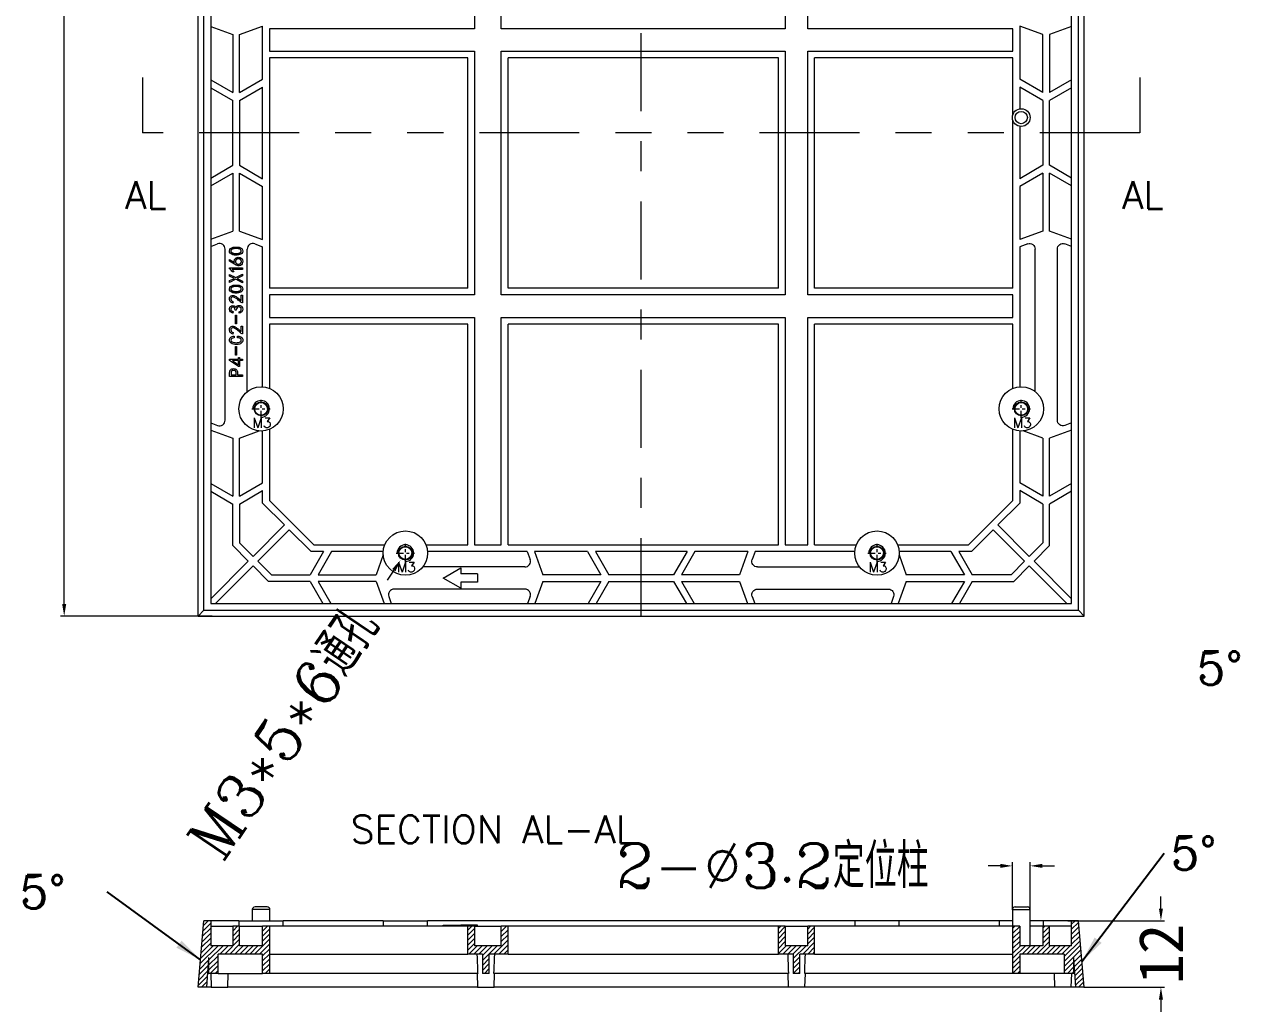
# Model space of a CAD drawing. Extents: x 4116 to 5931, y -3683 to -1260.
# Drawn here: x 4316.7 to 4535.5, y -1665.4 to -1487.4 of the extents above; entities that cross this region are included whole.
import ezdxf

# ---------------------------------------------------------------- set-up
doc = ezdxf.new("R2010")
doc.units = 0
doc.header["$MEASUREMENT"] = 0
doc.linetypes.add('CENTER', pattern=[47.5, 22, -8.5, 8.5, -8.5])
doc.linetypes.add('PHANTOM', pattern=[50.5, 18, -6.5, 6.5, -6.5, 6.5, -6.5])
doc.layers.get('0').update_dxf_attribs({"true_color": 0xffffff})
doc.layers.get('Defpoints').update_dxf_attribs({"true_color": 0xffffff})
doc.layers.add('1', color=7, linetype='Continuous', true_color=0xffffff)
doc.layers.add('61', color=7, linetype='Continuous', true_color=0xffffff)
doc.layers.add('dim', color=7, linetype='Continuous', lineweight=9, true_color=0x33cc00)
doc.layers.add('screw', color=7, linetype='Continuous', lineweight=13, true_color=0xcc9966)
doc.styles.add('chinesef_fs', font='simplex.shx', dxfattribs={"bigfont": 'gbcbig.shx'})
doc.styles.add('ROMANC', font='romanc.shx', dxfattribs={"bigfont": 'gbcbig.shx'})
doc.styles.add('TXT', font='txt.shx', dxfattribs={"bigfont": 'gbcbig.shx'})
doc.dimstyles.new('6', dxfattribs={"dimtxt": 8, "dimasz": 2.2, "dimexe": 0.66, "dimexo": 0.66, "dimgap": 0.66, "dimtad": 0, "dimdsep": 46, "dimtxsty": 'ROMANC', "dimcen": 0, "dimclrd": 256, "dimclrt": 42, "dimazin": 2, "dimtfac": 1, "dimtdec": 4, "dimtofl": 0, "dimtmove": 0, "dimatfit": 3, "dimfxl": 1, "dimtolj": 1, "dimtzin": 0, "dimlwd": 5, "dimlwe": 5, "dimarcsym": 0})
doc.dimstyles.get("Standard").update_dxf_attribs({"dimtxt": 0.18, "dimasz": 0.18, "dimexe": 0.18, "dimexo": 0.0625, "dimgap": 0.09, "dimtad": 0, "dimtih": 1, "dimtoh": 1, "dimdec": 4, "dimzin": 0, "dimdsep": 46, "dimtxsty": 'Standard', "dimcen": 0.09, "dimadec": 0, "dimazin": 0, "dimtfac": 1, "dimtdec": 4, "dimtofl": 0, "dimtmove": 0, "dimatfit": 3, "dimfxl": 1, "dimtolj": 1, "dimtzin": 0, "dimarcsym": 0})

# ---------------------------------------------------------------- blocks, each defined once
blk = doc.blocks.new('screw_m3_l')
at = {"layer": 'screw', "color": 1, "linetype": 'CENTER', "lineweight": 18, "ltscale": 0.06}
for p, q in [((-1.65, 0), (1.65, 0)), ((0, -1.65), (0, 1.65))]:
    blk.add_line(p, q, dxfattribs=at)
at = {"layer": 'screw', "color": 33, "lineweight": 18}
blk.add_circle((0, 0), 1.25, dxfattribs=at)
at = {"layer": 'screw', "color": 92, "lineweight": 18}
blk.add_arc((0, 0), 1.5, 270, 180, dxfattribs=at)
at = {"layer": 'screw', "color": 6, "lineweight": 18, "style": 'TXT'}
blk.add_text('M3', height=1.8, dxfattribs=at).set_placement((-1.53, -3.41))
blk = doc.blocks.new('*D40')
at = {"lineweight": 5}
blk.add_line((4383.26, -1585.8), (4382.03, -1587.63), dxfattribs=at)
blk.add_solid([(4383.56, -1586.01), (4382.96, -1585.6), (4384.49, -1583.98)])
at = {"layer": 'Defpoints', "color": 0}
for p in [(4386.18, -1581.5), (4384.49, -1583.98)]:
    blk.add_point(p, dxfattribs=at)
at = {"color": 42, "lineweight": 18, "insert": (4363.41, -1615.1), "char_height": 8, "attachment_point": 5, "rotation": 55.8727, "style": 'ROMANC'}
blk.add_mtext('\\A1;M3*5*6通孔', dxfattribs=at)
blk = doc.blocks.new('*D41')
at = {"color": 131, "lineweight": 5}
for p, q in [((4349.19, -1274.39), (4323.19, -1274.39)), ((4350.5, -1594.09), (4323.19, -1594.09))]:
    blk.add_line(p, q, dxfattribs=at)
at = {"lineweight": 5}
for p, q in [((4323.85, -1276.59), (4323.85, -1417.58)), ((4323.85, -1591.89), (4323.85, -1450.9))]:
    blk.add_line(p, q, dxfattribs=at)
for points in [[(4324.22, -1276.59), (4323.48, -1276.59), (4323.85, -1274.39)], [(4323.48, -1591.89), (4324.22, -1591.89), (4323.85, -1594.09)]]:
    blk.add_solid(points)
at = {"layer": 'Defpoints', "color": 0}
for p in [(4323.85, -1274.39), (4349.85, -1274.39), (4351.16, -1594.09)]:
    blk.add_point(p, dxfattribs=at)
at = {"color": 42, "lineweight": 18, "insert": (4323.85, -1434.24), "char_height": 8, "attachment_point": 5, "rotation": 90, "style": 'ROMANC'}
blk.add_mtext('\\A1;319.8', dxfattribs=at)
blk = doc.blocks.new('*D43')
at = {"lineweight": 5}
for p, q in [((4492.54, -1639.12), (4490.34, -1639.12)), ((4500.14, -1639.12), (4502.34, -1639.12))]:
    blk.add_line(p, q, dxfattribs=at)
at = {"color": 131, "lineweight": 5}
for p, q in [((4494.74, -1647.04), (4494.74, -1638.46)), ((4497.94, -1647.04), (4497.94, -1638.46))]:
    blk.add_line(p, q, dxfattribs=at)
for points in [[(4492.54, -1639.48), (4492.54, -1638.75), (4494.74, -1639.12)], [(4500.14, -1638.75), (4500.14, -1639.48), (4497.94, -1639.12)]]:
    blk.add_solid(points)
at = {"layer": 'Defpoints', "color": 0}
for p in [(4494.74, -1639.12), (4494.74, -1647.7), (4497.94, -1647.7)]:
    blk.add_point(p, dxfattribs=at)
at = {"color": 42, "lineweight": 18, "insert": (4451.47, -1639.12), "char_height": 8, "attachment_point": 5, "style": 'ROMANC'}
blk.add_mtext('\\A1;2-%%C3.2定位柱', dxfattribs=at)
blk = doc.blocks.new('*D44')
at = {"lineweight": 5}
for p, q in [((4521.51, -1646.81), (4521.51, -1644.61)), ((4521.51, -1663.21), (4521.51, -1665.41))]:
    blk.add_line(p, q, dxfattribs=at)
at = {"color": 131, "lineweight": 5}
for p, q in [((4504.73, -1649.01), (4522.17, -1649.01)), ((4507.6, -1661.01), (4522.17, -1661.01))]:
    blk.add_line(p, q, dxfattribs=at)
for points in [[(4521.14, -1646.81), (4521.87, -1646.81), (4521.51, -1649.01)], [(4521.87, -1663.21), (4521.14, -1663.21), (4521.51, -1661.01)]]:
    blk.add_solid(points)
at = {"layer": 'Defpoints', "color": 0}
for p in [(4504.07, -1649.01), (4506.94, -1661.01), (4521.51, -1661.01)]:
    blk.add_point(p, dxfattribs=at)
at = {"color": 6, "lineweight": 18, "insert": (4521.51, -1655.01), "char_height": 8, "attachment_point": 5, "rotation": 90, "style": 'ROMANC'}
blk.add_mtext('\\A1;{\\fSimSun|b0|i0|c134|p2;12}', dxfattribs=at)

msp = doc.modelspace()

# ---------------------------------------------------------------- hatches: boundary and pattern name
at = {"layer": '61', "linetype": 'Continuous', "lineweight": 13}
h = msp.add_hatch(dxfattribs=at)
h.set_pattern_fill('ANSI31', color=155, scale=0.2, style=0)
h.set_pattern_definition([(45, (0, 0), (-0.44901281, 0.44901281), [])])
h.paths.add_polyline_path([(4457.866, -1653.506), (4457.866, -1650.006), (4457.866, -1650.006), (4459.086, -1650.006), (4459.086, -1650.006), (4459.086, -1655.006), (4459.086, -1655.006), (4456.446, -1655.006), (4456.446, -1655.006), (4456.446, -1658.506), (4456.446, -1658.506), (4455.226, -1658.506), (4455.226, -1658.506), (4455.226, -1655.006), (4455.226, -1655.006), (4452.586, -1655.006), (4452.586, -1655.006), (4452.586, -1650.006), (4452.586, -1650.006), (4453.806, -1650.006), (4453.806, -1650.006), (4453.806, -1653.506), (4453.806, -1653.506)], flags=0)
h.paths.add_polyline_path([(4403.836, -1650.006), (4403.836, -1655.006), (4403.836, -1655.006), (4400.446, -1655.006), (4400.446, -1655.006), (4400.446, -1658.506), (4400.446, -1658.506), (4399.226, -1658.506), (4399.226, -1658.506), (4399.226, -1655.006), (4399.226, -1655.006), (4396.586, -1655.006), (4396.586, -1655.006), (4396.586, -1650.006), (4396.586, -1650.006), (4397.806, -1650.006), (4397.806, -1650.006), (4397.806, -1653.506), (4397.806, -1653.506), (4402.616, -1653.506), (4402.616, -1653.506), (4402.616, -1650.006), (4402.616, -1650.006)], flags=0)
h.paths.add_polyline_path([(4500.226, -1653.506), (4500.226, -1650.006), (4500.226, -1650.006), (4501.446, -1650.006), (4501.446, -1650.006), (4501.446, -1653.506), (4501.446, -1653.506), (4505.416, -1653.506), (4505.416, -1653.506), (4505.416, -1649.006), (4505.416, -1649.006), (4506.636, -1649.006), (4506.636, -1649.006), (4507.686, -1661.006), (4507.686, -1661.006), (4506.186, -1661.006), (4506.186, -1661.006), (4505.811, -1655.648), (4505.811, -1655.648), (4505.811, -1658.506), (4505.811, -1658.506), (4504.086, -1658.506), (4504.086, -1658.506), (4504.086, -1655.006), (4504.086, -1655.006), (4496.056, -1655.006), (4496.056, -1655.006), (4496.056, -1658.506), (4496.056, -1658.506), (4494.836, -1658.506), (4494.836, -1658.506), (4494.836, -1650.006), (4494.836, -1650.006), (4496.056, -1650.006), (4496.056, -1650.006), (4496.056, -1653.506), (4496.056, -1653.506)], flags=0)
h.paths.add_polyline_path([(4359.616, -1658.506), (4359.616, -1655.006), (4359.616, -1655.006), (4351.586, -1655.006), (4351.586, -1655.006), (4351.586, -1658.506), (4351.586, -1658.506), (4349.861, -1658.506), (4349.861, -1658.506), (4349.861, -1655.648), (4349.861, -1655.648), (4349.486, -1661.006), (4349.486, -1661.006), (4347.986, -1661.006), (4347.986, -1661.006), (4349.036, -1649.006), (4349.036, -1649.006), (4350.256, -1649.006), (4350.256, -1649.006), (4350.256, -1653.506), (4350.256, -1653.506), (4354.226, -1653.506), (4354.226, -1653.506), (4354.226, -1650.006), (4354.226, -1650.006), (4355.446, -1650.006), (4355.446, -1650.006), (4355.446, -1653.506), (4355.446, -1653.506), (4359.616, -1653.506), (4359.616, -1653.506), (4359.616, -1650.006), (4359.616, -1650.006), (4360.836, -1650.006), (4360.836, -1650.006), (4360.836, -1658.506), (4360.836, -1658.506)], flags=0)

# ---------------------------------------------------------------- linework, layer by layer
at = {"layer": '1', "color": 32, "linetype": 'Continuous', "lineweight": 13}
for p, q in [((4337.986, -1496.992), (4337.986, -1506.992)), ((4517.686, -1496.992), (4517.686, -1506.992))]:
    msp.add_line(p, q, dxfattribs=at)
at = {"layer": '1', "color": 32, "linetype": 'PHANTOM', "lineweight": 13}
msp.add_line((4517.686, -1506.992), (4337.986, -1506.992), dxfattribs=at)
at = {"layer": '61', "color": 7, "linetype": 'Continuous', "lineweight": 13}
for p, q in [((4347.986, -1594.092), (4347.986, -1274.392)), ((4349.036, -1593.042), (4349.036, -1275.442)), ((4506.636, -1593.042), (4506.636, -1275.442)), ((4507.686, -1594.092), (4507.686, -1274.392)), ((4350.256, -1276.662), (4350.256, -1591.822)), ((4505.416, -1591.822), (4505.416, -1276.662)), ((4397.806, -1442.242), (4397.806, -1488.212)), ((4402.616, -1488.212), (4402.616, -1442.242)), ((4453.806, -1442.242), (4453.806, -1488.212)), ((4457.866, -1488.212), (4457.866, -1442.242)), ((4350.256, -1487.825), (4354.226, -1489.27)), ((4355.446, -1489.27), (4359.616, -1487.752)), ((4359.616, -1497.323), (4359.616, -1487.752)), ((4360.836, -1488.212), (4360.836, -1492.272)), ((4397.806, -1488.212), (4360.836, -1488.212)), ((4453.806, -1488.212), (4402.616, -1488.212)), ((4494.836, -1488.212), (4457.866, -1488.212)), ((4494.836, -1492.272), (4494.836, -1488.212)), ((4496.056, -1487.752), (4496.056, -1497.323)), ((4500.226, -1489.27), (4496.056, -1487.752)), ((4505.416, -1487.825), (4501.446, -1489.27)), ((4354.226, -1489.27), (4354.226, -1499.731)), ((4355.446, -1499.731), (4355.446, -1489.27)), ((4500.226, -1499.731), (4500.226, -1489.27)), ((4501.446, -1489.27), (4501.446, -1499.731)), ((4360.836, -1492.272), (4397.806, -1492.272)), ((4397.806, -1492.272), (4397.806, -1536.212)), ((4402.616, -1492.272), (4453.806, -1492.272)), ((4402.616, -1536.212), (4402.616, -1492.272)), ((4453.806, -1492.272), (4453.806, -1536.212)), ((4457.866, -1536.212), (4457.866, -1492.272)), ((4457.866, -1492.272), (4494.836, -1492.272)), ((4360.836, -1493.492), (4360.836, -1534.992)), ((4396.586, -1493.492), (4360.836, -1493.492)), ((4396.586, -1534.992), (4396.586, -1493.492)), ((4403.836, -1534.992), (4403.836, -1493.492)), ((4452.586, -1493.492), (4403.836, -1493.492)), ((4452.586, -1534.992), (4452.586, -1493.492)), ((4459.086, -1534.992), (4459.086, -1493.492)), ((4494.836, -1493.492), (4459.086, -1493.492)), ((4494.836, -1503.685), (4494.836, -1493.492)), ((4350.256, -1497.439), (4354.226, -1499.731)), ((4350.256, -1498.847), (4354.226, -1501.14)), ((4355.446, -1499.731), (4359.616, -1497.323)), ((4355.446, -1501.14), (4359.616, -1498.732)), ((4359.616, -1515.252), (4359.616, -1498.732)), ((4500.226, -1499.731), (4496.056, -1497.323)), ((4496.056, -1498.732), (4496.056, -1502.666)), ((4500.226, -1501.14), (4496.056, -1498.732)), ((4505.416, -1497.439), (4501.446, -1499.731)), ((4505.416, -1498.847), (4501.446, -1501.14)), ((4354.226, -1512.844), (4354.226, -1501.14)), ((4355.446, -1501.14), (4355.446, -1512.844)), ((4500.226, -1501.14), (4500.226, -1512.844)), ((4501.446, -1512.844), (4501.446, -1501.14)), ((4494.836, -1534.992), (4494.836, -1504.799)), ((4496.056, -1505.817), (4496.056, -1515.252)), ((4350.256, -1515.136), (4354.226, -1512.844)), ((4350.256, -1516.545), (4354.226, -1514.253)), ((4354.226, -1514.253), (4354.226, -1524.714)), ((4355.446, -1512.844), (4359.616, -1515.252)), ((4355.446, -1514.253), (4359.616, -1516.66)), ((4355.446, -1524.714), (4355.446, -1514.253)), ((4500.226, -1512.844), (4496.056, -1515.252)), ((4500.226, -1514.253), (4496.056, -1516.66)), ((4500.226, -1514.253), (4500.226, -1524.714)), ((4505.416, -1515.136), (4501.446, -1512.844)), ((4505.416, -1516.545), (4501.446, -1514.253)), ((4501.446, -1524.714), (4501.446, -1514.253)), ((4359.616, -1526.232), (4359.616, -1516.66)), ((4496.056, -1516.66), (4496.056, -1526.232)), ((4350.256, -1526.159), (4354.226, -1524.714)), ((4355.446, -1524.714), (4359.616, -1526.232)), ((4500.226, -1524.714), (4496.056, -1526.232)), ((4505.416, -1526.159), (4501.446, -1524.714)), ((4350.256, -1527.457), (4351.494, -1527.006)), ((4358.178, -1527.006), (4359.616, -1527.53)), ((4359.616, -1552.752), (4359.616, -1527.53)), ((4497.494, -1527.006), (4496.056, -1527.53)), ((4496.056, -1527.53), (4496.056, -1552.752)), ((4505.416, -1527.457), (4504.178, -1527.006)), ((4352.836, -1558.787), (4352.836, -1527.946)), ((4353.642, -1530.12), (4353.642, -1529.806)), ((4353.642, -1529.806), (4354.543, -1530.379)), ((4356.836, -1553.619), (4356.836, -1527.946)), ((4498.836, -1553.619), (4498.836, -1527.946)), ((4502.836, -1558.787), (4502.836, -1527.946)), ((4354.515, -1530.679), (4353.642, -1530.12)), ((4353.642, -1531.497), (4353.642, -1531.333)), ((4353.642, -1531.333), (4355.989, -1531.333)), ((4355.989, -1531.606), (4354.106, -1531.606)), ((4354.447, -1532.056), (4354.188, -1532.056)), ((4355.989, -1531.333), (4355.989, -1531.606)), ((4353.67, -1532.837), (4353.67, -1532.509)), ((4353.67, -1532.509), (4354.775, -1533.082)), ((4354.515, -1533.232), (4353.67, -1532.837)), ((4353.67, -1533.628), (4354.515, -1533.232)), ((4354.775, -1533.382), (4353.67, -1533.955)), ((4353.67, -1533.955), (4353.67, -1533.628)), ((4354.775, -1533.082), (4356.002, -1532.441)), ((4356.002, -1534.023), (4354.775, -1533.382)), ((4356.002, -1532.768), (4355.047, -1533.232)), ((4355.047, -1533.232), (4356.002, -1533.696)), ((4356.002, -1532.441), (4356.002, -1532.768)), ((4356.002, -1533.696), (4356.002, -1534.023)), ((4355.743, -1537.238), (4355.743, -1536.256)), ((4355.743, -1536.256), (4355.989, -1536.256)), ((4355.989, -1536.256), (4355.989, -1537.633)), ((4396.586, -1534.992), (4360.836, -1534.992)), ((4360.836, -1536.212), (4360.836, -1540.272)), ((4397.806, -1536.212), (4360.836, -1536.212)), ((4453.806, -1536.212), (4402.616, -1536.212)), ((4452.586, -1534.992), (4403.836, -1534.992)), ((4494.836, -1536.212), (4457.866, -1536.212)), ((4494.836, -1534.992), (4459.086, -1534.992)), ((4494.836, -1540.272), (4494.836, -1536.212)), ((4354.283, -1537.429), (4354.242, -1537.688)), ((4355.989, -1537.633), (4355.934, -1537.633)), ((4354.283, -1539.221), (4354.242, -1539.467)), ((4354.856, -1538.935), (4354.679, -1538.935)), ((4354.693, -1541.434), (4354.693, -1539.879)), ((4354.693, -1539.879), (4354.911, -1539.879)), ((4354.911, -1539.879), (4354.911, -1541.434)), ((4355.402, -1539.494), (4355.361, -1539.249)), ((4360.836, -1540.272), (4397.806, -1540.272)), ((4397.806, -1540.272), (4397.806, -1581.242)), ((4402.616, -1540.272), (4453.806, -1540.272)), ((4402.616, -1581.242), (4402.616, -1540.272)), ((4453.806, -1540.272), (4453.806, -1581.242)), ((4457.866, -1540.272), (4494.836, -1540.272)), ((4457.866, -1581.242), (4457.866, -1540.272)), ((4354.283, -1542.993), (4354.242, -1543.252)), ((4354.911, -1541.434), (4354.693, -1541.434)), ((4355.743, -1542.802), (4355.743, -1541.82)), ((4355.743, -1541.82), (4355.989, -1541.82)), ((4355.989, -1541.82), (4355.989, -1543.197)), ((4360.836, -1541.492), (4360.836, -1553.034)), ((4396.586, -1541.492), (4360.836, -1541.492)), ((4396.586, -1581.242), (4396.586, -1541.492)), ((4403.836, -1581.242), (4403.836, -1541.492)), ((4452.586, -1541.492), (4403.836, -1541.492)), ((4452.586, -1581.242), (4452.586, -1541.492)), ((4459.086, -1581.242), (4459.086, -1541.492)), ((4494.836, -1541.492), (4459.086, -1541.492)), ((4494.836, -1553.034), (4494.836, -1541.492)), ((4354.502, -1543.651), (4354.502, -1543.951)), ((4355.075, -1543.951), (4355.075, -1543.637)), ((4355.989, -1543.197), (4355.934, -1543.197)), ((4354.693, -1547.078), (4354.693, -1545.523)), ((4354.693, -1545.523), (4354.911, -1545.523)), ((4354.911, -1547.078), (4354.693, -1547.078)), ((4354.911, -1545.523), (4354.911, -1547.078)), ((4353.642, -1547.995), (4353.642, -1547.79)), ((4353.642, -1547.79), (4355.238, -1547.79)), ((4355.238, -1549.1), (4353.642, -1547.995)), ((4355.238, -1547.79), (4355.238, -1547.463)), ((4355.238, -1547.463), (4355.47, -1547.463)), ((4355.47, -1549.1), (4355.238, -1549.1)), ((4355.47, -1547.463), (4355.47, -1547.79)), ((4355.47, -1547.79), (4355.989, -1547.79)), ((4355.47, -1548.05), (4355.47, -1549.1)), ((4355.989, -1548.05), (4355.47, -1548.05)), ((4355.989, -1547.79), (4355.989, -1548.05)), ((4353.67, -1550.918), (4353.67, -1550.208)), ((4356.002, -1550.918), (4353.67, -1550.918)), ((4355.088, -1550.208), (4355.088, -1550.604)), ((4355.088, -1550.604), (4356.002, -1550.604)), ((4356.002, -1550.604), (4356.002, -1550.918)), ((4350.256, -1559.276), (4351.494, -1559.727)), ((4360.836, -1560.45), (4360.836, -1573.242)), ((4494.836, -1573.242), (4494.836, -1560.45)), ((4505.416, -1559.276), (4504.178, -1559.727)), ((4350.256, -1560.575), (4354.226, -1562.02)), ((4354.226, -1562.02), (4354.226, -1572.481)), ((4355.446, -1562.02), (4358.997, -1560.727)), ((4355.446, -1572.481), (4355.446, -1562.02)), ((4359.616, -1570.073), (4359.616, -1560.732)), ((4496.056, -1560.732), (4496.056, -1570.073)), ((4500.226, -1562.02), (4496.675, -1560.727)), ((4500.226, -1562.02), (4500.226, -1572.481)), ((4505.416, -1560.575), (4501.446, -1562.02)), ((4501.446, -1572.481), (4501.446, -1562.02)), ((4350.256, -1570.189), (4354.226, -1572.481)), ((4355.446, -1572.481), (4359.616, -1570.073)), ((4500.226, -1572.481), (4496.056, -1570.073)), ((4505.416, -1570.189), (4501.446, -1572.481)), ((4350.256, -1571.597), (4354.226, -1573.89)), ((4355.446, -1573.89), (4359.616, -1571.482)), ((4359.616, -1573.747), (4359.616, -1571.482)), ((4368.836, -1581.242), (4360.836, -1573.242)), ((4494.836, -1573.242), (4486.836, -1581.242)), ((4500.226, -1573.89), (4496.056, -1571.482)), ((4496.056, -1571.482), (4496.056, -1573.747)), ((4505.416, -1571.597), (4501.446, -1573.89)), ((4354.226, -1581.396), (4354.226, -1573.89)), ((4355.446, -1573.89), (4355.446, -1580.891)), ((4359.616, -1573.747), (4363.542, -1577.673)), ((4492.13, -1577.673), (4496.056, -1573.747)), ((4500.226, -1573.89), (4500.226, -1580.891)), ((4501.446, -1581.396), (4501.446, -1573.89)), ((4357.885, -1583.33), (4363.542, -1577.673)), ((4497.787, -1583.33), (4492.13, -1577.673)), ((4364.405, -1578.536), (4358.748, -1584.193)), ((4364.405, -1578.536), (4368.331, -1582.462)), ((4487.341, -1582.462), (4491.267, -1578.536)), ((4491.267, -1578.536), (4496.924, -1584.193)), ((4354.226, -1581.396), (4357.022, -1584.193)), ((4357.885, -1583.33), (4355.446, -1580.891)), ((4368.836, -1581.242), (4381.628, -1581.242)), ((4389.044, -1581.242), (4396.586, -1581.242)), ((4397.806, -1581.242), (4402.616, -1581.242)), ((4403.836, -1581.242), (4452.586, -1581.242)), ((4453.806, -1581.242), (4457.866, -1581.242)), ((4459.086, -1581.242), (4466.628, -1581.242)), ((4474.044, -1581.242), (4486.836, -1581.242)), ((4497.787, -1583.33), (4500.226, -1580.891)), ((4501.446, -1581.396), (4498.649, -1584.193)), ((4350.256, -1590.959), (4357.022, -1584.193)), ((4361.187, -1586.632), (4358.748, -1584.193)), ((4370.596, -1582.462), (4368.188, -1586.632)), ((4370.596, -1582.462), (4368.331, -1582.462)), ((4372.004, -1582.462), (4369.597, -1586.632)), ((4381.346, -1582.462), (4372.004, -1582.462)), ((4381.35, -1583.081), (4380.058, -1586.632)), ((4407.298, -1582.462), (4389.326, -1582.462)), ((4407.298, -1582.462), (4407.821, -1583.9)), ((4408.596, -1582.462), (4410.114, -1586.632)), ((4418.167, -1582.462), (4408.596, -1582.462)), ((4418.167, -1582.462), (4420.575, -1586.632)), ((4419.576, -1582.462), (4421.984, -1586.632)), ((4436.096, -1582.462), (4419.576, -1582.462)), ((4436.096, -1582.462), (4433.688, -1586.632)), ((4437.504, -1582.462), (4435.097, -1586.632)), ((4447.076, -1582.462), (4437.504, -1582.462)), ((4447.076, -1582.462), (4445.558, -1586.632)), ((4448.374, -1582.462), (4447.851, -1583.9)), ((4466.346, -1582.462), (4448.374, -1582.462)), ((4474.321, -1583.081), (4475.614, -1586.632)), ((4483.667, -1582.462), (4474.326, -1582.462)), ((4483.667, -1582.462), (4486.075, -1586.632)), ((4485.076, -1582.462), (4487.484, -1586.632)), ((4487.341, -1582.462), (4485.076, -1582.462)), ((4494.485, -1586.632), (4496.924, -1584.193)), ((4505.416, -1590.959), (4498.649, -1584.193)), ((4357.885, -1585.055), (4351.118, -1591.822)), ((4357.885, -1585.055), (4360.681, -1587.852)), ((4361.187, -1586.632), (4368.188, -1586.632)), ((4369.597, -1586.632), (4380.058, -1586.632)), ((4406.882, -1585.242), (4388.458, -1585.242)), ((4392.138, -1587.242), (4395.336, -1585.395)), ((4395.336, -1585.395), (4395.336, -1586.492)), ((4398.336, -1586.492), (4395.336, -1586.492)), ((4398.336, -1586.492), (4398.336, -1587.992)), ((4420.575, -1586.632), (4410.114, -1586.632)), ((4433.688, -1586.632), (4421.984, -1586.632)), ((4445.558, -1586.632), (4435.097, -1586.632)), ((4448.79, -1585.242), (4467.213, -1585.242)), ((4486.075, -1586.632), (4475.614, -1586.632)), ((4494.485, -1586.632), (4487.484, -1586.632)), ((4497.787, -1585.055), (4494.99, -1587.852)), ((4497.787, -1585.055), (4504.553, -1591.822)), ((4368.188, -1587.852), (4360.681, -1587.852)), ((4368.188, -1587.852), (4370.48, -1591.822)), ((4380.058, -1587.852), (4369.597, -1587.852)), ((4369.597, -1587.852), (4371.889, -1591.822)), ((4380.058, -1587.852), (4381.503, -1591.822)), ((4395.336, -1589.088), (4392.138, -1587.242)), ((4398.336, -1587.992), (4395.336, -1587.992)), ((4395.336, -1587.992), (4395.336, -1589.088)), ((4410.114, -1587.852), (4408.669, -1591.822)), ((4410.114, -1587.852), (4420.575, -1587.852)), ((4420.575, -1587.852), (4418.283, -1591.822)), ((4421.984, -1587.852), (4419.692, -1591.822)), ((4421.984, -1587.852), (4433.688, -1587.852)), ((4433.688, -1587.852), (4435.98, -1591.822)), ((4435.097, -1587.852), (4445.558, -1587.852)), ((4435.097, -1587.852), (4437.389, -1591.822)), ((4445.558, -1587.852), (4447.003, -1591.822)), ((4475.614, -1587.852), (4474.169, -1591.822)), ((4475.614, -1587.852), (4486.075, -1587.852)), ((4486.075, -1587.852), (4483.783, -1591.822)), ((4487.484, -1587.852), (4485.192, -1591.822)), ((4487.484, -1587.852), (4494.99, -1587.852)), ((4382.351, -1590.584), (4382.801, -1591.822)), ((4406.882, -1589.242), (4383.29, -1589.242)), ((4407.821, -1590.584), (4407.371, -1591.822)), ((4447.851, -1590.584), (4448.301, -1591.822)), ((4448.79, -1589.242), (4472.382, -1589.242)), ((4473.321, -1590.584), (4472.871, -1591.822)), ((4347.986, -1594.092), (4349.036, -1593.042)), ((4349.036, -1593.042), (4506.636, -1593.042)), ((4350.256, -1591.822), (4505.416, -1591.822)), ((4507.686, -1594.092), (4506.636, -1593.042)), ((4347.986, -1594.092), (4507.686, -1594.092)), ((4357.736, -1647.006), (4357.736, -1649.006)), ((4360.936, -1647.006), (4357.736, -1647.006)), ((4360.436, -1646.506), (4358.236, -1646.506)), ((4360.936, -1649.006), (4360.936, -1647.006)), ((4494.736, -1647.006), (4494.736, -1653.506)), ((4494.736, -1647.006), (4497.936, -1647.006)), ((4495.236, -1646.506), (4497.436, -1646.506)), ((4497.436, -1646.506), (4497.436, -1646.506)), ((4497.936, -1653.506), (4497.936, -1647.006)), ((4347.986, -1661.006), (4349.036, -1649.006)), ((4350.256, -1649.006), (4349.036, -1649.006)), ((4350.256, -1649.006), (4350.256, -1653.506)), ((4355.337, -1649.006), (4350.256, -1649.006)), ((4350.256, -1650.006), (4354.226, -1650.006)), ((4354.226, -1650.006), (4354.226, -1653.506)), ((4355.446, -1650.006), (4354.226, -1650.006)), ((4355.336, -1649.006), (4355.336, -1650.006)), ((4355.336, -1649.006), (4363.336, -1649.006)), ((4355.446, -1653.506), (4355.446, -1650.006)), ((4355.446, -1650.006), (4359.616, -1650.006)), ((4359.616, -1653.506), (4359.616, -1650.006)), ((4360.836, -1650.006), (4359.616, -1650.006)), ((4360.836, -1650.006), (4360.836, -1658.506)), ((4396.586, -1650.006), (4360.836, -1650.006)), ((4363.336, -1650.006), (4363.336, -1649.006)), ((4381.336, -1649.006), (4363.338, -1649.006)), ((4381.336, -1649.006), (4381.336, -1650.006)), ((4381.336, -1649.006), (4389.336, -1649.006)), ((4389.336, -1650.006), (4389.336, -1649.006)), ((4466.335, -1649.006), (4389.337, -1649.006)), ((4392.138, -1650.006), (4392.138, -1649.806)), ((4392.138, -1649.806), (4395.336, -1649.806)), ((4398.336, -1649.806), (4395.336, -1649.806)), ((4395.336, -1650.006), (4395.336, -1649.806)), ((4396.586, -1655.006), (4396.586, -1650.006)), ((4397.806, -1650.006), (4396.586, -1650.006)), ((4397.806, -1650.006), (4397.806, -1653.506)), ((4397.806, -1650.006), (4402.616, -1650.006)), ((4398.336, -1650.006), (4398.336, -1649.806)), ((4403.836, -1650.006), (4402.616, -1650.006)), ((4402.616, -1653.506), (4402.616, -1650.006)), ((4403.836, -1655.006), (4403.836, -1650.006)), ((4452.586, -1650.006), (4403.836, -1650.006)), ((4453.806, -1650.006), (4452.586, -1650.006)), ((4452.586, -1655.006), (4452.586, -1650.006)), ((4453.806, -1650.006), (4453.806, -1653.506)), ((4453.806, -1650.006), (4457.866, -1650.006)), ((4457.866, -1653.506), (4457.866, -1650.006)), ((4459.086, -1650.006), (4457.866, -1650.006)), ((4459.086, -1655.006), (4459.086, -1650.006)), ((4494.735, -1650.006), (4459.086, -1650.006)), ((4466.336, -1649.006), (4466.336, -1650.006)), ((4474.336, -1649.006), (4466.336, -1649.006)), ((4492.334, -1649.006), (4474.335, -1649.006)), ((4474.336, -1650.006), (4474.336, -1649.006)), ((4492.336, -1649.006), (4492.336, -1650.006)), ((4494.736, -1649.006), (4492.336, -1649.006)), ((4496.056, -1650.006), (4494.836, -1650.006)), ((4494.836, -1658.506), (4494.836, -1650.006)), ((4496.056, -1650.006), (4496.056, -1653.506)), ((4500.336, -1649.006), (4497.936, -1649.006)), ((4500.226, -1650.006), (4497.936, -1650.006)), ((4500.226, -1650.006), (4500.226, -1653.506)), ((4501.446, -1650.006), (4500.226, -1650.006)), ((4505.416, -1649.006), (4500.335, -1649.006)), ((4500.336, -1650.006), (4500.336, -1649.006)), ((4501.446, -1653.506), (4501.446, -1650.006)), ((4505.416, -1650.006), (4501.446, -1650.006)), ((4506.636, -1649.006), (4505.416, -1649.006)), ((4505.416, -1653.506), (4505.416, -1649.006)), ((4507.686, -1661.006), (4506.636, -1649.006)), ((4354.226, -1653.506), (4350.256, -1653.506)), ((4359.616, -1653.506), (4355.446, -1653.506)), ((4402.616, -1653.506), (4397.806, -1653.506)), ((4457.866, -1653.506), (4453.806, -1653.506)), ((4494.836, -1653.506), (4494.736, -1653.506)), ((4500.226, -1653.506), (4496.056, -1653.506)), ((4505.416, -1653.506), (4501.446, -1653.506)), ((4349.861, -1655.648), (4349.486, -1661.006)), ((4349.861, -1655.648), (4349.861, -1658.506)), ((4351.586, -1658.506), (4351.586, -1655.006)), ((4359.616, -1655.006), (4351.586, -1655.006)), ((4359.616, -1658.506), (4359.616, -1655.006)), ((4360.836, -1655.006), (4396.586, -1655.006)), ((4399.226, -1655.006), (4396.586, -1655.006)), ((4399.226, -1655.006), (4399.226, -1658.506)), ((4403.836, -1655.006), (4400.446, -1655.006)), ((4400.446, -1658.506), (4400.446, -1655.006)), ((4403.836, -1655.006), (4452.586, -1655.006)), ((4455.226, -1655.006), (4452.586, -1655.006)), ((4455.226, -1655.006), (4455.226, -1658.506)), ((4459.086, -1655.006), (4456.446, -1655.006)), ((4456.446, -1658.506), (4456.446, -1655.006)), ((4459.086, -1655.006), (4494.836, -1655.006)), ((4496.056, -1655.006), (4496.056, -1658.506)), ((4504.086, -1655.006), (4496.056, -1655.006)), ((4504.086, -1655.006), (4504.086, -1658.506)), ((4505.811, -1658.506), (4505.811, -1655.648)), ((4506.186, -1661.006), (4505.811, -1655.648)), ((4349.661, -1658.506), (4349.861, -1658.506)), ((4351.586, -1658.506), (4349.861, -1658.506)), ((4350.249, -1658.506), (4350.336, -1661.006)), ((4351.586, -1658.506), (4359.616, -1658.506)), ((4353.336, -1661.006), (4353.423, -1658.506)), ((4360.836, -1658.506), (4359.616, -1658.506)), ((4398.37, -1658.506), (4360.836, -1658.506)), ((4398.249, -1658.506), (4398.336, -1661.006)), ((4400.446, -1658.506), (4399.226, -1658.506)), ((4454.37, -1658.506), (4401.301, -1658.506)), ((4401.336, -1661.006), (4401.423, -1658.506)), ((4454.249, -1658.506), (4454.336, -1661.006)), ((4456.446, -1658.506), (4455.226, -1658.506)), ((4494.836, -1658.506), (4457.301, -1658.506)), ((4457.336, -1661.006), (4457.423, -1658.506)), ((4496.056, -1658.506), (4494.836, -1658.506)), ((4504.086, -1658.506), (4496.056, -1658.506)), ((4502.249, -1658.506), (4502.336, -1661.006)), ((4505.811, -1658.506), (4504.086, -1658.506)), ((4505.336, -1661.006), (4505.423, -1658.506)), ((4506.011, -1658.506), (4505.811, -1658.506)), ((4349.486, -1661.006), (4347.986, -1661.006)), ((4350.338, -1661.006), (4349.486, -1661.006)), ((4350.336, -1661.006), (4353.336, -1661.006)), ((4398.337, -1661.006), (4353.337, -1661.006)), ((4398.336, -1661.006), (4401.336, -1661.006)), ((4454.335, -1661.006), (4401.336, -1661.006)), ((4457.336, -1661.006), (4454.336, -1661.006)), ((4502.334, -1661.006), (4457.335, -1661.006)), ((4505.336, -1661.006), (4502.336, -1661.006)), ((4506.186, -1661.006), (4505.334, -1661.006)), ((4507.686, -1661.006), (4506.186, -1661.006))]:
    msp.add_line(p, q, dxfattribs=at)
at = {"layer": '61', "color": 1, "linetype": 'CENTER', "lineweight": 18, "ltscale": 0.6388}
msp.add_line((4427.836, -1594.092), (4427.836, -1274.392), dxfattribs=at)
at = {"layer": '61', "color": 4, "linetype": 'Continuous', "lineweight": 13}
for radius in [1.6, 1.1]:
    msp.add_circle((4496.336, -1504.242), radius, dxfattribs=at)
at = {"layer": '61', "color": 7, "linetype": 'Continuous', "lineweight": 13}
for centre in [(4359.336, -1556.742), (4496.336, -1556.742), (4385.336, -1582.742), (4470.336, -1582.742)]:
    msp.add_circle(centre, 4, dxfattribs=at)
at = {"layer": '61', "color": 2, "linetype": 'Continuous', "lineweight": 13}
for centre in [(4359.336, -1556.742), (4496.336, -1556.742), (4385.336, -1582.742), (4470.336, -1582.742)]:
    msp.add_circle(centre, 1.15, dxfattribs=at)
at = {"layer": '61', "color": 7, "linetype": 'Continuous', "lineweight": 13}
for centre, radius, start, end in [((4351.836, -1527.946), 1, 0, 110), ((4357.836, -1527.946), 1, 70, 180), ((4351.836, -1558.787), 1, 250, 0), ((4406.882, -1584.242), 1, 270, 20), ((4383.29, -1590.242), 1, 90, 200), ((4406.882, -1590.242), 1, 340, 90), ((4358.236, -1647.006), 0.5, 90, 180), ((4360.436, -1647.006), 0.5, 0, 90), ((4495.236, -1647.006), 0.5, 90, 180), ((4497.436, -1647.006), 0.5, 0, 90)]:
    msp.add_arc(centre, radius, start, end, dxfattribs=at)
at = {"layer": '61', "color": 7, "linetype": 'Continuous', "lineweight": 13, "extrusion": (0, 0, -1)}
for centre, start, end in [((-4497.836, -1527.946), 70, 180), ((-4503.836, -1527.946), 0, 110), ((-4503.836, -1558.787), 250, 0), ((-4448.79, -1584.242), 270, 20), ((-4448.79, -1590.242), 340, 90), ((-4472.382, -1590.242), 90, 200)]:
    msp.add_arc(centre, 1, start, end, dxfattribs=at)
at = {"layer": '61', "color": 7, "linetype": 'Continuous', "lineweight": 13}
for points, degree in [([(4353.826, -1527.846), (4353.958, -1527.727), (4354.124, -1527.65), (4354.324, -1527.614)], 3), ([(4354.324, -1527.614), (4354.524, -1527.577), (4354.754, -1527.566), (4355.013, -1527.58)], 3), ([(4355.013, -1527.58), (4355.272, -1527.593), (4355.484, -1527.639), (4355.648, -1527.716)], 3), ([(4353.629, -1528.262), (4353.629, -1528.103), (4353.695, -1527.964), (4353.826, -1527.846)], 3), ([(4353.765, -1528.664), (4353.674, -1528.555), (4353.629, -1528.421), (4353.629, -1528.262)], 3), ([(4354.113, -1528.917), (4353.972, -1528.857), (4353.856, -1528.773), (4353.765, -1528.664)], 3), ([(4354.065, -1527.989), (4353.888, -1528.091), (4353.881, -1528.262)], 2), ([(4353.881, -1528.262), (4353.874, -1528.432), (4354.051, -1528.562)], 2), ([(4354.051, -1528.562), (4354.229, -1528.691), (4354.604, -1528.732)], 2), ([(4354.461, -1527.866), (4354.242, -1527.887), (4354.065, -1527.989)], 2), ([(4354.686, -1529.019), (4354.445, -1529.01), (4354.254, -1528.976), (4354.113, -1528.917)], 3), ([(4354.945, -1527.846), (4354.679, -1527.846), (4354.461, -1527.866)], 2), ([(4354.543, -1530.379), (4354.479, -1530.134), (4354.488, -1529.938), (4354.57, -1529.793)], 3), ([(4354.57, -1529.793), (4354.652, -1529.647), (4354.745, -1529.55), (4354.85, -1529.499)], 3), ([(4354.604, -1528.732), (4354.979, -1528.773), (4355.272, -1528.705)], 2), ([(4355.259, -1528.992), (4355.118, -1529.019), (4354.927, -1529.028), (4354.686, -1529.019)], 3), ([(4355.211, -1529.711), (4354.925, -1529.711), (4354.815, -1529.881)], 2), ([(4354.85, -1529.499), (4354.954, -1529.449), (4355.068, -1529.422), (4355.191, -1529.418)], 3), ([(4355.436, -1527.921), (4355.211, -1527.846), (4354.945, -1527.846)], 2), ([(4355.191, -1529.418), (4355.313, -1529.413), (4355.434, -1529.431), (4355.552, -1529.472)], 3), ([(4355.648, -1529.847), (4355.498, -1529.711), (4355.211, -1529.711)], 2), ([(4355.661, -1528.855), (4355.534, -1528.919), (4355.4, -1528.964), (4355.259, -1528.992)], 3), ([(4355.272, -1528.705), (4355.566, -1528.637), (4355.688, -1528.48)], 2), ([(4355.736, -1528.159), (4355.661, -1527.996), (4355.436, -1527.921)], 2), ([(4355.552, -1529.472), (4355.67, -1529.513), (4355.777, -1529.586), (4355.873, -1529.69)], 3), ([(4355.648, -1527.716), (4355.811, -1527.793), (4355.925, -1527.909), (4355.989, -1528.064)], 3), ([(4355.784, -1530.188), (4355.798, -1529.984), (4355.648, -1529.847)], 2), ([(4355.968, -1528.528), (4355.891, -1528.682), (4355.789, -1528.792), (4355.661, -1528.855)], 3), ([(4355.688, -1528.48), (4355.811, -1528.323), (4355.736, -1528.159)], 2), ([(4355.873, -1529.69), (4355.968, -1529.795), (4356.02, -1529.941), (4356.03, -1530.127)], 3), ([(4355.989, -1528.064), (4356.052, -1528.219), (4356.045, -1528.373), (4355.968, -1528.528)], 3), ([(4354.188, -1532.056), (4354.033, -1531.829), (4353.851, -1531.642), (4353.642, -1531.497)], 3), ([(4354.106, -1531.606), (4354.224, -1531.724), (4354.338, -1531.874), (4354.447, -1532.056)], 3), ([(4354.856, -1530.864), (4354.765, -1530.823), (4354.652, -1530.761), (4354.515, -1530.679)], 3), ([(4354.815, -1529.881), (4354.706, -1530.052), (4354.734, -1530.263)], 2), ([(4354.734, -1530.263), (4354.761, -1530.475), (4354.938, -1530.57)], 2), ([(4355.191, -1530.939), (4355.059, -1530.93), (4354.947, -1530.905), (4354.856, -1530.864)], 3), ([(4354.938, -1530.57), (4355.116, -1530.666), (4355.313, -1530.652)], 2), ([(4355.6, -1530.877), (4355.459, -1530.927), (4355.322, -1530.948), (4355.191, -1530.939)], 3), ([(4355.313, -1530.652), (4355.511, -1530.639), (4355.641, -1530.516)], 2), ([(4355.927, -1530.604), (4355.85, -1530.736), (4355.741, -1530.827), (4355.6, -1530.877)], 3), ([(4355.641, -1530.516), (4355.77, -1530.393), (4355.784, -1530.188)], 2), ([(4356.03, -1530.127), (4356.039, -1530.313), (4356.005, -1530.473), (4355.927, -1530.604)], 3), ([(4353.629, -1535.104), (4353.629, -1534.945), (4353.695, -1534.806), (4353.826, -1534.688)], 3), ([(4353.765, -1535.507), (4353.674, -1535.398), (4353.629, -1535.263), (4353.629, -1535.104)], 3), ([(4353.731, -1536.535), (4353.781, -1536.458), (4353.856, -1536.394), (4353.956, -1536.344)], 3), ([(4354.113, -1535.759), (4353.972, -1535.7), (4353.856, -1535.616), (4353.765, -1535.507)], 3), ([(4353.826, -1534.688), (4353.958, -1534.57), (4354.124, -1534.493), (4354.324, -1534.456)], 3), ([(4354.065, -1534.831), (4353.888, -1534.934), (4353.881, -1535.104)], 2), ([(4353.881, -1535.104), (4353.874, -1535.275), (4354.051, -1535.404)], 2), ([(4353.956, -1536.344), (4354.056, -1536.294), (4354.177, -1536.276), (4354.318, -1536.29)], 3), ([(4354.051, -1535.404), (4354.229, -1535.534), (4354.604, -1535.575)], 2), ([(4354.461, -1534.709), (4354.242, -1534.729), (4354.065, -1534.831)], 2), ([(4354.686, -1535.861), (4354.445, -1535.852), (4354.254, -1535.818), (4354.113, -1535.759)], 3), ([(4354.318, -1536.29), (4354.458, -1536.303), (4354.627, -1536.374), (4354.822, -1536.501)], 3), ([(4354.324, -1534.456), (4354.524, -1534.42), (4354.754, -1534.409), (4355.013, -1534.422)], 3), ([(4354.945, -1534.688), (4354.679, -1534.688), (4354.461, -1534.709)], 2), ([(4354.604, -1535.575), (4354.979, -1535.616), (4355.272, -1535.548)], 2), ([(4355.259, -1535.834), (4355.118, -1535.861), (4354.927, -1535.871), (4354.686, -1535.861)], 3), ([(4355.436, -1534.763), (4355.211, -1534.688), (4354.945, -1534.688)], 2), ([(4355.013, -1534.422), (4355.272, -1534.436), (4355.484, -1534.481), (4355.648, -1534.559)], 3), ([(4355.661, -1535.698), (4355.534, -1535.761), (4355.4, -1535.807), (4355.259, -1535.834)], 3), ([(4355.272, -1535.548), (4355.566, -1535.479), (4355.688, -1535.323)], 2), ([(4355.736, -1535.002), (4355.661, -1534.838), (4355.436, -1534.763)], 2), ([(4355.648, -1534.559), (4355.811, -1534.636), (4355.925, -1534.752), (4355.989, -1534.907)], 3), ([(4355.968, -1535.37), (4355.891, -1535.525), (4355.789, -1535.634), (4355.661, -1535.698)], 3), ([(4355.688, -1535.323), (4355.811, -1535.166), (4355.736, -1535.002)], 2), ([(4355.989, -1534.907), (4356.052, -1535.061), (4356.045, -1535.216), (4355.968, -1535.37)], 3), ([(4353.629, -1537.006), (4353.62, -1536.915), (4353.622, -1536.833), (4353.635, -1536.76)], 3), ([(4353.642, -1538.853), (4353.624, -1538.689), (4353.645, -1538.546), (4353.704, -1538.423)], 3), ([(4353.785, -1537.408), (4353.69, -1537.295), (4353.638, -1537.161), (4353.629, -1537.006)], 3), ([(4353.635, -1536.76), (4353.649, -1536.688), (4353.681, -1536.613), (4353.731, -1536.535)], 3), ([(4353.704, -1538.423), (4353.763, -1538.301), (4353.854, -1538.214), (4353.976, -1538.164)], 3), ([(4354.242, -1537.688), (4354.033, -1537.615), (4353.881, -1537.522), (4353.785, -1537.408)], 3), ([(4353.922, -1538.58), (4353.863, -1538.689), (4353.856, -1538.805), (4353.901, -1538.928)], 3), ([(4353.963, -1536.706), (4353.904, -1536.779), (4353.879, -1536.863), (4353.888, -1536.958)], 3), ([(4353.888, -1536.958), (4353.897, -1537.054), (4353.933, -1537.145), (4353.997, -1537.231)], 3), ([(4354.208, -1538.403), (4354.077, -1538.412), (4353.981, -1538.471), (4353.922, -1538.58)], 3), ([(4354.188, -1536.576), (4354.097, -1536.59), (4354.022, -1536.633), (4353.963, -1536.706)], 3), ([(4353.976, -1538.164), (4354.099, -1538.114), (4354.233, -1538.107), (4354.379, -1538.144)], 3), ([(4353.997, -1537.231), (4354.061, -1537.317), (4354.156, -1537.383), (4354.283, -1537.429)], 3), ([(4354.515, -1536.638), (4354.388, -1536.583), (4354.279, -1536.563), (4354.188, -1536.576)], 3), ([(4354.529, -1538.519), (4354.447, -1538.432), (4354.34, -1538.394), (4354.208, -1538.403)], 3), ([(4354.379, -1538.144), (4354.524, -1538.18), (4354.652, -1538.285), (4354.761, -1538.457)], 3), ([(4355.054, -1536.992), (4354.822, -1536.81), (4354.643, -1536.692), (4354.515, -1536.638)], 3), ([(4354.679, -1538.935), (4354.661, -1538.744), (4354.611, -1538.605), (4354.529, -1538.519)], 3), ([(4354.761, -1538.457), (4354.815, -1538.33), (4354.897, -1538.232), (4355.006, -1538.164)], 3), ([(4354.822, -1536.501), (4355.018, -1536.629), (4355.325, -1536.874), (4355.743, -1537.238)], 3), ([(4355, -1538.519), (4354.931, -1538.605), (4354.884, -1538.744), (4354.856, -1538.935)], 3), ([(4355.286, -1538.376), (4355.163, -1538.385), (4355.068, -1538.432), (4355, -1538.519)], 3), ([(4355.006, -1538.164), (4355.116, -1538.096), (4355.259, -1538.073), (4355.436, -1538.096)], 3), ([(4355.566, -1537.442), (4355.457, -1537.324), (4355.286, -1537.174), (4355.054, -1536.992)], 3), ([(4355.613, -1538.471), (4355.518, -1538.398), (4355.409, -1538.366), (4355.286, -1538.376)], 3), ([(4355.436, -1538.096), (4355.613, -1538.119), (4355.757, -1538.198), (4355.866, -1538.335)], 3), ([(4355.934, -1537.633), (4355.798, -1537.624), (4355.675, -1537.561), (4355.566, -1537.442)], 3), ([(4355.764, -1538.764), (4355.759, -1538.642), (4355.709, -1538.544), (4355.613, -1538.471)], 3), ([(4355.866, -1538.335), (4355.975, -1538.471), (4356.027, -1538.626), (4356.023, -1538.798)], 3), ([(4353.833, -1539.242), (4353.724, -1539.146), (4353.66, -1539.017), (4353.642, -1538.853)], 3), ([(4354.242, -1539.467), (4354.079, -1539.412), (4353.942, -1539.337), (4353.833, -1539.242)], 3), ([(4353.901, -1538.928), (4353.947, -1539.051), (4354.074, -1539.149), (4354.283, -1539.221)], 3), ([(4355.361, -1539.249), (4355.479, -1539.212), (4355.577, -1539.153), (4355.654, -1539.071)], 3), ([(4355.859, -1539.249), (4355.754, -1539.376), (4355.602, -1539.458), (4355.402, -1539.494)], 3), ([(4355.654, -1539.071), (4355.732, -1538.989), (4355.768, -1538.887), (4355.764, -1538.764)], 3), ([(4356.023, -1538.798), (4356.018, -1538.971), (4355.964, -1539.121), (4355.859, -1539.249)], 3), ([(4353.629, -1542.57), (4353.62, -1542.479), (4353.622, -1542.397), (4353.635, -1542.324)], 3), ([(4353.785, -1542.972), (4353.69, -1542.859), (4353.638, -1542.724), (4353.629, -1542.57)], 3), ([(4353.635, -1542.324), (4353.649, -1542.252), (4353.681, -1542.177), (4353.731, -1542.099)], 3), ([(4353.731, -1542.099), (4353.781, -1542.022), (4353.856, -1541.958), (4353.956, -1541.908)], 3), ([(4354.242, -1543.252), (4354.033, -1543.179), (4353.881, -1543.086), (4353.785, -1542.972)], 3), ([(4353.963, -1542.27), (4353.904, -1542.342), (4353.879, -1542.427), (4353.888, -1542.522)], 3), ([(4353.888, -1542.522), (4353.897, -1542.618), (4353.933, -1542.709), (4353.997, -1542.795)], 3), ([(4353.956, -1541.908), (4354.056, -1541.858), (4354.177, -1541.84), (4354.318, -1541.854)], 3), ([(4354.188, -1542.14), (4354.097, -1542.154), (4354.022, -1542.197), (4353.963, -1542.27)], 3), ([(4353.997, -1542.795), (4354.061, -1542.881), (4354.156, -1542.947), (4354.283, -1542.993)], 3), ([(4354.515, -1542.202), (4354.388, -1542.147), (4354.279, -1542.127), (4354.188, -1542.14)], 3), ([(4354.318, -1541.854), (4354.458, -1541.867), (4354.627, -1541.938), (4354.822, -1542.065)], 3), ([(4355.054, -1542.556), (4354.822, -1542.374), (4354.643, -1542.256), (4354.515, -1542.202)], 3), ([(4354.822, -1542.065), (4355.018, -1542.192), (4355.325, -1542.438), (4355.743, -1542.802)], 3), ([(4355.566, -1543.006), (4355.457, -1542.888), (4355.286, -1542.738), (4355.054, -1542.556)], 3), ([(4355.934, -1543.197), (4355.798, -1543.188), (4355.675, -1543.125), (4355.566, -1543.006)], 3), ([(4353.642, -1544.333), (4353.642, -1544.133), (4353.717, -1543.967), (4353.867, -1543.835)], 3), ([(4353.956, -1544.913), (4353.747, -1544.763), (4353.642, -1544.569), (4353.642, -1544.333)], 3), ([(4353.867, -1543.835), (4354.017, -1543.703), (4354.229, -1543.642), (4354.502, -1543.651)], 3), ([(4354.051, -1544.046), (4353.951, -1544.11), (4353.901, -1544.205), (4353.901, -1544.333)], 3), ([(4353.901, -1544.333), (4353.901, -1544.478), (4353.976, -1544.594), (4354.127, -1544.681)], 3), ([(4354.911, -1545.138), (4354.483, -1545.138), (4354.165, -1545.063), (4353.956, -1544.913)], 3), ([(4354.502, -1543.951), (4354.302, -1543.951), (4354.152, -1543.983), (4354.051, -1544.046)], 3), ([(4354.127, -1544.681), (4354.277, -1544.767), (4354.529, -1544.81), (4354.884, -1544.81)], 3), ([(4354.884, -1544.81), (4355.211, -1544.81), (4355.441, -1544.767), (4355.573, -1544.681)], 3), ([(4355.764, -1544.906), (4355.586, -1545.06), (4355.302, -1545.138), (4354.911, -1545.138)], 3), ([(4355.075, -1543.637), (4355.42, -1543.646), (4355.666, -1543.719), (4355.811, -1543.855)], 3), ([(4355.627, -1544.074), (4355.532, -1543.992), (4355.347, -1543.951), (4355.075, -1543.951)], 3), ([(4355.573, -1544.681), (4355.704, -1544.594), (4355.77, -1544.483), (4355.77, -1544.346)], 3), ([(4355.77, -1544.346), (4355.77, -1544.246), (4355.723, -1544.155), (4355.627, -1544.074)], 3), ([(4356.03, -1544.346), (4356.03, -1544.565), (4355.941, -1544.751), (4355.764, -1544.906)], 3), ([(4355.811, -1543.855), (4355.957, -1543.992), (4356.03, -1544.155), (4356.03, -1544.346)], 3), ([(4353.861, -1549.676), (4353.988, -1549.549), (4354.161, -1549.485), (4354.379, -1549.485)], 3), ([(4355.238, -1548.05), (4354.161, -1548.05)], 1), ([(4354.161, -1548.05), (4355.238, -1548.814)], 1), ([(4354.379, -1549.485), (4354.597, -1549.485), (4354.77, -1549.549), (4354.897, -1549.676)], 3), ([(4355.238, -1548.814), (4355.238, -1548.05)], 1), ([(4353.67, -1550.208), (4353.67, -1549.981), (4353.733, -1549.803), (4353.861, -1549.676)], 3), ([(4354.024, -1549.922), (4353.929, -1550.044), (4353.929, -1550.29)], 2), ([(4353.929, -1550.29), (4353.929, -1550.604)], 1), ([(4353.929, -1550.604), (4354.829, -1550.604)], 1), ([(4354.379, -1549.799), (4354.12, -1549.799), (4354.024, -1549.922)], 2), ([(4354.734, -1549.922), (4354.638, -1549.799), (4354.379, -1549.799)], 2), ([(4354.829, -1550.29), (4354.829, -1550.044), (4354.734, -1549.922)], 2), ([(4354.829, -1550.604), (4354.829, -1550.29)], 1), ([(4354.897, -1549.676), (4355.025, -1549.803), (4355.088, -1549.981), (4355.088, -1550.208)], 3), ([(4398.239, -1655.006), (4398.277, -1656.031), (4398.316, -1657.056), (4398.36, -1658.223), (4398.365, -1658.364), (4398.37, -1658.506)], 3), ([(4401.301, -1658.506), (4401.307, -1658.364), (4401.312, -1658.223), (4401.356, -1657.056), (4401.395, -1656.031), (4401.433, -1655.006)], 3), ([(4454.239, -1655.006), (4454.277, -1656.031), (4454.316, -1657.056), (4454.36, -1658.223), (4454.365, -1658.364), (4454.37, -1658.506)], 3), ([(4457.301, -1658.506), (4457.307, -1658.364), (4457.312, -1658.223), (4457.356, -1657.056), (4457.395, -1656.031), (4457.433, -1655.006)], 3)]:
    msp.add_open_spline(points, degree=degree, dxfattribs=at)

# ---------------------------------------------------------------- block references
at = {"layer": 'screw', "lineweight": 18}
for p in [(4359.336, -1556.742), (4496.336, -1556.742), (4385.336, -1582.742), (4470.336, -1582.742)]:
    msp.add_blockref('screw_m3_l', p, dxfattribs=at)

# ---------------------------------------------------------------- texts
at = {"layer": '1', "color": 5, "linetype": 'Continuous', "lineweight": 13, "char_height": 5, "style": 'chinesef_fs'}
for s, insert, attachment_point in [('AL', (4334.806, -1520.712), 7), ('AL', (4514.506, -1520.712), 7), ('SECTION AL-AL', (4401.191, -1635.026), 8)]:
    msp.add_mtext(s, dxfattribs=dict(at, insert=insert, attachment_point=attachment_point))
at = {"layer": 'dim', "color": 42, "lineweight": 18, "char_height": 6, "style": 'ROMANC'}
for insert, attachment_point in [((4536.243, -1603.486), 6), ((4523.299, -1636.818), 4), ((4324.113, -1643.81), 6)]:
    msp.add_mtext('5°', dxfattribs=dict(at, insert=insert, attachment_point=attachment_point))

# ---------------------------------------------------------------- dimensions: what is measured, and where the dimension line sits
at = {"lineweight": 18}
for base, p1, p2, text, override, picture, middle in [((4323.849, -1274.392), (4351.161, -1594.092), (4349.852, -1274.392), '319.8', {"dimscale": 1, "dimtxt": 8, "dimasz": 2.2, "dimexe": 0.66, "dimexo": 0.66, "dimgap": 0.66, "dimtad": 0, "dimjust": 0, "dimtih": 0, "dimtoh": 0, "dimdec": 2, "dimlfac": 1, "dimpost": '', "dimtxsty": 'ROMANC', "dimdle": 0, "dimse1": 0, "dimse2": 0, "dimsd1": 0, "dimsd2": 0, "dimclrd": 256, "dimclre": 131, "dimclrt": 42, "dimadec": 2, "dimfxlon": 0}, '*D41', (4323.849, -1434.242)), ((4521.505, -1661.006), (4504.073, -1649.006), (4506.936, -1661.006), '{\\fSimSun|b0|i0|c134|p2;<>}', {"dimscale": 1, "dimtxt": 8, "dimasz": 2.2, "dimexe": 0.66, "dimexo": 0.66, "dimgap": 0.66, "dimtad": 0, "dimjust": 0, "dimtih": 0, "dimtoh": 0, "dimdec": 2, "dimlfac": 1, "dimpost": '', "dimtxsty": 'ROMANC', "dimdle": 0, "dimse1": 0, "dimse2": 0, "dimsd1": 0, "dimsd2": 0, "dimclrd": 256, "dimclre": 131, "dimclrt": 6, "dimadec": 2, "dimfxlon": 0}, '*D44', (4521.505, -1655.006))]:
    dim = msp.add_linear_dim(base=base, p1=p1, p2=p2, angle=90, text=text, dimstyle='6', override=override, dxfattribs=at)
    dim.commit()
    dim.dimension.update_dxf_attribs({"geometry": picture, "text_midpoint": middle})
dim = msp.add_diameter_dim_2p(p1=(4386.177, -1581.5), p2=(4384.494, -1583.983), text='M3*5*6通孔', dimstyle='6', override={"dimscale": 1, "dimtxt": 8, "dimasz": 2.2, "dimexe": 0.66, "dimexo": 0.66, "dimgap": 0.66, "dimtad": 0, "dimjust": 0, "dimtih": 0, "dimtoh": 0, "dimdec": 2, "dimlfac": 1, "dimpost": '', "dimtxsty": 'ROMANC', "dimdle": 0, "dimse1": 0, "dimse2": 0, "dimsd1": 0, "dimsd2": 0, "dimclrd": 256, "dimclre": 131, "dimclrt": 42, "dimadec": 2, "dimfxlon": 0}, dxfattribs=at)
dim.commit()
dim.dimension.update_dxf_attribs({"geometry": '*D40', "text_midpoint": (4363.405, -1615.1)})
dim = msp.add_linear_dim(base=(4494.736, -1639.117), p1=(4497.936, -1647.701), p2=(4494.736, -1647.701), text='2-%%C<>定位柱', dimstyle='6', override={"dimscale": 1, "dimtxt": 8, "dimasz": 2.2, "dimexe": 0.66, "dimexo": 0.66, "dimgap": 0.66, "dimtad": 0, "dimjust": 0, "dimtih": 0, "dimtoh": 0, "dimdec": 2, "dimlfac": 1, "dimpost": '', "dimtxsty": 'ROMANC', "dimdle": 0, "dimse1": 0, "dimse2": 0, "dimsd1": 0, "dimsd2": 0, "dimclrd": 256, "dimclre": 131, "dimclrt": 42, "dimadec": 2, "dimfxlon": 0}, dxfattribs=at)
dim.commit()
dim.dimension.update_dxf_attribs({"geometry": '*D43', "text_midpoint": (4451.475, -1639.117)})

# ---------------------------------------------------------------- leaders
at = {"layer": 'dim', "lineweight": 18}
for points in [[(4507.277, -1656.337), (4522.1, -1636.818)], [(4348.419, -1656.059), (4331.598, -1643.81)]]:
    msp.add_leader(points, dimstyle='Standard', override={"dimscale": 1, "dimtxt": 8, "dimasz": 4.8, "dimgap": 1.1994, "dimtad": 0, "dimclrd": 18}, dxfattribs=at)

doc.saveas('drawing.dxf')
